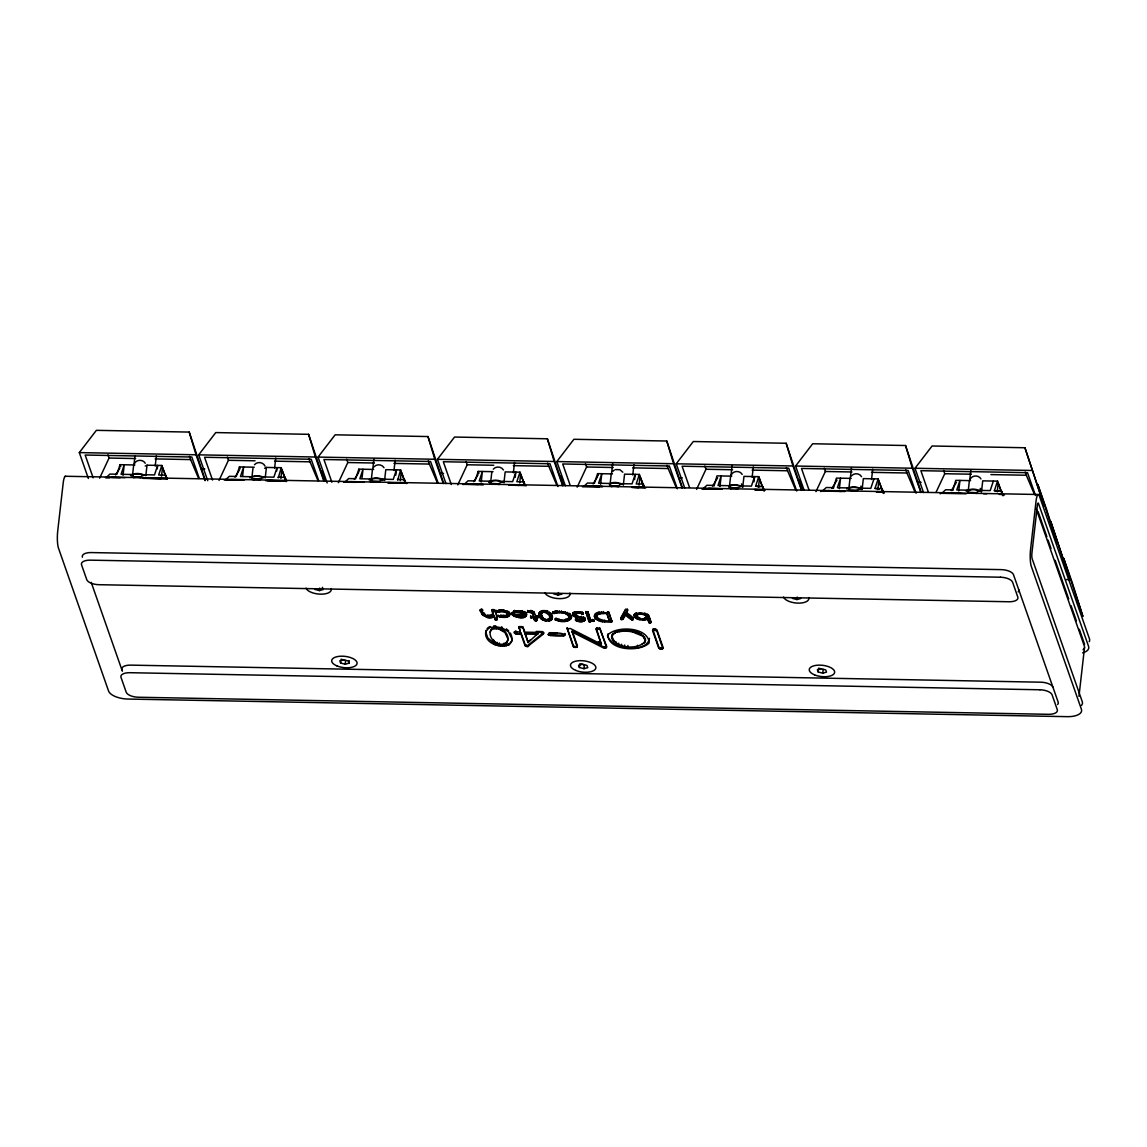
<?xml version="1.0" encoding="UTF-8"?>
<svg xmlns="http://www.w3.org/2000/svg" width="1147" height="1147" viewBox="0 0 1147 1147"><rect width="100%" height="100%" fill="white"/><g stroke="black" fill="none" stroke-linecap="round" stroke-linejoin="round"><path stroke-width="1.5" d="M585.013 620.025L584.583 617.66C586.891 622.692 578.289 622.348 575.679 620.412C575.88 618.233 583.407 623.165 582.576 618.878C579.651 617.1 571.177 618.075 573.041 612.555L572.941 613.502M584.468 618.606C578.948 618.52 569.672 612.426 580.31 613.258C589.2 615.925 576.382 609.286 573.428 613.057M585.128 618.606L584.798 620.455M541.284 615.036C541.011 607.838 552.582 612.742 550.144 618.376C547.406 622.893 539.663 617.889 541.427 613.158M513.254 611.982L516.609 610.935L518.372 610.935L518.258 611.881C513.039 613.215 511.576 610.763 517.44 610.95L517.326 611.896M552.926 611.838L558.188 611.738L558.087 612.684L554.015 613.473L552.811 612.785L559.621 611.709L559.521 612.656L558.087 612.684M486.787 616.814L486.902 615.867L493.984 615.365L493.87 616.312C485.769 624.929 471.947 598.963 485.597 615.437L484.98 614.147L484.866 615.093M489.253 615.179L489.138 616.14C495.504 617.817 490.443 610.648 493.267 610.491C498.787 613.057 497.024 626.362 493.87 616.312M492.163 610.577C491.561 607.709 495.002 615.064 491.719 614.878L491.619 615.824M493.64 610.605C495.963 604.999 499.332 628.914 493.984 615.365M526.516 615.107L525.527 612.183C530.688 627.079 492.135 607.236 524.509 613.932L524.136 615.523L520.982 616.685M511.906 613.028L514.874 615.638L517.885 616.498L517.985 615.552L517.025 615.308L516.924 616.254M514.63 633.302C513.01 629.201 518.071 635.925 521.068 633.058L525.125 644.657L527.563 645.661L543.707 632.527L543.406 634.033L527.448 646.607L525.025 645.603L520.953 634.004C514.343 635.481 511.275 630.563 520.279 632.069L519.061 626.893L520.279 632.069M518.917 628.212C520.853 625.402 525.24 629.187 524.451 632.155L541.169 632.47L543.592 633.474M527.491 611.58L532.036 611.996L533.527 616.971C535.076 611.093 527.376 613.932 527.606 610.448M530.559 617.387C532.982 615.839 530.344 619.667 530.674 616.254M530.66 616.441L533.972 616.986L533.871 617.932C532.939 621.574 539.377 621.832 535.964 617.975L536.065 617.029M535.964 617.975L537.871 617.717L536.767 616.082M548.108 634.52C560.066 629.674 577.228 638.277 550.546 635.524C542.631 631.925 562.317 637.101 564.912 634.248M567.105 627.796L573.916 647.195L576.869 647.252L577.357 645.632L572.238 631.051L603.107 646.722L605.63 647.051L606.605 646.177L599.652 628.097L598.791 628.814L600.397 629.732L606.462 647.496L603.007 647.668L572.138 631.997L572.238 631.051M575.923 619.71C574.704 618.233 582.733 623.065 584.898 619.509M577.228 646.951L572.138 631.997M585.716 612.67L585.83 611.724L589.013 620.599L593.931 620.025L593.802 621.158L588.913 621.545L585.845 611.537M596.239 629.287L596.698 628.04L596.211 629.66L601.329 644.227L570.403 628.527L566.991 628.742M596.354 628.341L601.329 644.227M611.738 621.975L608.67 611.968L611.838 621.029L602.677 620.799L602.562 621.746L611.265 622.233L611.853 620.842M626.133 612.484C638.377 620.04 632.14 621.301 625.445 613.717L625.33 614.663C632.04 622.262 638.277 620.986 626.033 613.43L627.653 609.616M652.643 630.348L653.102 629.101L652.614 630.721L658.722 648.112L661.919 649.059L663.009 647.238L656.901 629.846M652.758 629.402L658.822 647.166L660.428 648.084L662.98 647.611M662.866 648.557L656.801 630.793L653.001 630.047M363.943 482.098L350.495 481.654M483.303 484.722L469.883 483.891M589.271 486.127L602.705 486.572L584.64 486.428A3.398 1.505 6.5 0 0 582.432 486.83M708.66 488.364L722.094 488.808L704.014 488.665A3.398 1.505 6.5 0 0 701.821 489.066M841.454 491.432L828.048 490.615M947.436 492.852L960.871 493.296L942.791 493.138A3.398 1.505 6.5 0 0 940.167 493.855M593.802 621.158L590.619 620.728L587.78 611.566M486.113 630.348C480.736 648.026 520.322 653.274 510.372 633.072M552.223 618.821L550.589 612.914C559.249 624.628 534.316 622.663 539.821 611.795L539.233 613.645M552.41 616.742L551.736 619.738M496.522 611.681L501.655 610.62L501.54 611.566L497.741 612.183L496.522 611.681L496.651 610.548M123.044 475.274L124.234 464.764L121.066 474.299L131.461 474.5L133.453 476.865L141.009 477.08M132.435 476.019L133.597 465.782M133.955 464.893L134.945 456.305M145.827 475.704L147.017 465.195L161.842 465.467L166.716 479.389M155.218 466.055L156.379 455.746M157.268 468.894L157.669 465.395L154.487 474.93L144.106 474.729L140.565 476.994M161.053 478.672L147.59 478.227L165.584 478.571A3.398 1.505 6.5 0 1 167.319 478.801M161.512 476.191L162.516 467.403L166.702 478.414M242.634 475.761L243.623 467.001L240.454 476.535L250.849 476.736L252.842 479.102L260.398 479.317M251.824 478.256L252.985 468.033M265.215 477.941L266.405 467.431L281.23 467.704L286.105 481.625M274.592 468.291L275.767 457.983M276.656 471.13L277.044 467.632L273.875 477.166L263.495 476.966L259.953 479.231M280.442 480.908L266.979 480.464L284.972 480.808A3.398 1.505 6.5 0 1 286.707 481.052M280.9 478.428L281.904 469.639L286.09 480.65M314.808 589.4L319.382 590.59L319.669 588.067M349.262 660.658L348.975 663.181L345.19 664.213L340.616 663.023L340.903 660.5M362.008 477.998L363.011 469.238L359.843 478.772L370.223 478.973L372.23 481.339L379.786 481.568M345.19 664.213L345.62 660.428M371.212 480.493L372.374 470.27M372.732 469.367L373.908 459.058M384.603 480.177L385.793 469.668L400.618 469.94L404.963 482.357M393.98 470.528L395.156 460.219M395.83 475.13L396.432 469.869L393.263 479.403L382.883 479.202L379.342 481.482M399.83 483.145L388.173 482.557M400.289 480.665L401.292 471.876L405.465 482.887M481.195 481.998L482.4 471.474L479.231 481.009L489.611 481.21L491.604 483.575L499.16 483.805M490.601 482.729L491.762 472.507M480.493 610.691C480.478 608.354 482.629 617.373 486.414 615.724M480.679 610.362L480.779 609.415M480.98 610.261L481.08 609.315M481.367 610.233L481.468 609.286M481.769 610.276L481.883 609.329M481.582 613.831L481.697 612.885M482.156 610.39L482.256 609.444M481.926 614.462L482.041 613.516M482.428 610.548L482.543 609.602L482.572 610.734M482.514 615.05L482.615 614.104M483.317 615.595L483.417 614.634M483.676 613.874L483.79 612.928L484.306 614.706M483.919 614.305L484.02 613.358M484.349 616.082L484.464 615.136M485.539 616.513L487.389 614.993M488.106 617.014L488.292 615.122M503.992 482.428L505.182 471.904L520.007 472.177L524.351 484.593M489.482 617.1L489.583 616.154M488.708 628.083L490.213 626.549L486.013 631.309M490.056 616.111L490.17 615.165M490.787 617.072L490.988 615.064M491.977 610.907L492.092 609.774M492.464 610.476L492.565 609.53M491.948 616.928L492.049 615.982M492.235 615.552L492.35 614.606M492.852 610.448L492.952 609.501M490.17 632.198L490.959 629.732C498.357 623.366 511.519 633.345 507.132 642.263C499.748 648.643 486.572 638.65 490.959 629.732M492.723 615.236L492.837 614.29M493.267 610.491L493.368 609.544M493.024 614.878L493.181 613.1M492.981 616.67L493.081 615.724M493.927 610.763L494.027 609.817M490.844 630.678L492.249 628.57M494.07 610.95L494.171 610.003M492.149 629.517L494.07 627.968M495.16 619.796L495.131 618.649M495.447 619.953L495.561 619.007M495.819 620.068L495.934 619.122M496.665 611.867L496.837 610.376M496.952 612.025L496.637 610.734M496.235 620.111L496.35 619.165M490.099 627.495L495.604 626.807L495.719 625.861L493.654 625.918M497.325 612.14L497.067 611.079M513.369 472.765L514.544 462.47M496.622 620.083L496.737 619.136M497.741 612.183L497.841 611.236L499.877 610.734L500.608 611.58M496.923 619.982L497.225 618.692M494.5 644.585L494.601 643.639L487.833 637.99L485.941 632.614M493.956 628.914L496.278 628.742L496.393 627.796M494.83 642.033L493.167 639.524M498.343 612.097L498.458 611.15M498.716 610.763L498.83 609.803L504.207 609.96M509.698 614.118L508.824 611.867L509.813 613.172C510.157 618.692 502.028 617.674 498.529 616.455L498.3 615.337M499.017 611.853L499.117 610.907M499.762 611.681L500.006 609.674M515.218 477.367L515.82 472.105L512.652 481.64L502.271 481.439L498.73 483.719M496.321 645.231L496.422 644.284L494.601 643.639M499.705 616.842L498.63 615.509M496.966 643.266L497.067 642.32M507.892 638.865L504.924 632.484L498.759 629L498.873 628.054M509.913 613.846L506.401 616.226L501.354 616.211L500.565 615.064M501.311 609.659L501.21 610.605L502.687 610.691M500.938 617.115L501.053 616.168L499.82 615.882M501.354 616.211L501.454 615.265M498.242 645.704L498.357 644.757L496.422 644.284M505.01 617.33L505.297 615.308L504.264 616.369C510.042 616.484 506.63 610.907 502.601 611.638L502.802 609.745M499.232 643.94L499.332 642.994M501.024 629.689L501.139 628.742M502.228 617.287L502.386 615.394L504.379 615.423M512.15 639.395L508.508 631.725L501.669 627.71L501.769 626.764M503.246 616.398L503.347 615.452M503.619 611.781L503.719 610.835L507.017 612.197L507.562 615.007M500.264 646.005L500.364 645.058L509.383 643.911L512.092 640.7M503.576 617.358L503.691 616.412L501.053 616.168M504.58 612.025L504.68 611.064M519.218 485.396L509.225 484.823M519.677 482.901L520.681 474.112L524.853 485.124L523.806 481.855L516.824 481.726L520.007 472.177M503.16 630.907L503.261 629.961M505.483 612.34L505.598 611.394M502.386 646.134L502.486 645.188M506.286 612.727L506.401 611.781M505.985 616.054L507.791 613.616M506.3 617.172L506.401 616.226M508.709 612.813L506.73 611.695L506.831 610.734L507.949 611.279M506.687 615.767L506.788 614.806M506.902 613.143L507.017 612.197M507.218 615.409L507.332 614.448M507.347 613.602L507.461 612.641M504.035 644.041L504.135 643.08M507.619 614.075L507.72 613.129M507.433 616.885L507.533 615.939M504.436 646.091L504.551 645.144M508.408 616.469L508.508 615.523M505.841 643.424L507.92 639.797M509.34 613.444L509.44 612.498M509.153 615.968L509.268 615.021M509.626 615.409L509.727 614.462M506.271 645.861L506.386 644.915M507.132 642.263L507.246 641.316M507.892 645.446L507.992 644.499M511.791 614.161L512.092 612.871M512.164 614.835L512.394 612.77M512.666 613.702L512.781 612.742M509.282 644.858L509.383 643.911M512.781 615.466L512.895 614.52M513.397 612.168L513.512 611.222M513.684 612.326L513.799 611.38M513.655 616.054L513.756 615.107M514.057 612.441L514.171 611.494M514.372 611.308L514.473 610.362M514.874 615.351L514.989 614.405L516.121 614.993L516.007 615.939L514.874 615.351L514.257 613.731M514.473 612.484L514.587 611.537M514.774 616.584L514.874 615.638M515.089 612.398L515.204 611.437M515.749 612.154L515.849 611.208M516.48 611.996L516.594 611.036M514.358 632.929L514.487 631.61M516.05 617.043L516.164 616.097L520.394 616.728L520.294 617.674M515.204 633.617L515.318 632.671M515.333 632.054L515.433 631.108M517.397 617.373L517.498 616.426M515.949 633.847L516.064 632.9M516.107 631.997L516.207 631.051M516.781 633.933L516.881 632.986M518.258 611.881L520.81 611.208L525.426 613.129M518.802 617.588L519.003 615.695L517.985 615.552M520.322 612.097L520.437 611.15L522.315 611.709L524.064 613.903L519.319 611.939M519.304 627.538L519.405 626.592M521.283 612.326L521.398 611.38M519.906 627.337L520.007 626.391M522.2 612.656L522.272 610.605L523.433 611.996M521.727 617.645L522 615.624L522.817 615.423L522.702 616.369M521.498 627.366L521.613 626.42M520.953 634.004L521.068 633.058M523.333 613.244L523.448 612.297M523.003 617.487L526.631 614.161M523.405 616.068L524.509 613.932M522.243 627.595L522.358 626.649M522.817 627.911L522.932 626.965L524.451 632.155M524.136 615.523L524.236 614.577M524.552 612.541L524.666 611.595M524.136 617.201L524.251 616.254M523.104 628.284L523.204 627.337M525.111 616.785L525.226 615.839M525.871 616.283L525.971 615.337M526.043 613.76L526.158 612.813M526.33 615.724L526.444 614.778M526.416 614.434L526.53 613.487M525.14 634.09L525.24 633.144L537.957 633.373L528.122 642.592L525.14 634.09L537.857 634.32M527.634 611.767C529.283 609.401 536.524 612.785 535.62 617L537.986 616.584L537.871 617.717M527.921 611.925L528.021 610.978M528.294 612.039L528.394 611.093M528.71 612.082L528.81 611.136M525.297 645.976L525.412 645.03M525.871 646.291L525.986 645.345M530.1 612.197L530.215 611.251M526.631 646.521L526.731 645.575M530.703 611.308L530.803 610.362M527.448 646.607L527.563 645.661M530.688 617.573L530.846 616.111M531.176 612.484L531.29 611.537M528.122 642.592L525.24 633.144M530.975 617.731L531.09 616.785M531.663 611.509L531.778 610.562M531.348 617.846L531.462 616.9M531.921 612.942L532.036 611.996M528.394 646.521L528.509 645.575M532.351 613.588L532.452 612.641M532.495 611.781L532.595 610.835M533.742 612.555L533.842 611.609M534.158 613.057L534.258 612.111L534.43 613.616M534.717 620.341L533.972 616.986M534.86 620.527L534.817 619.394M535.147 620.699L534.961 619.581M535.62 617L535.721 616.054M535.52 620.814L535.248 619.753M535.936 620.857L536.911 619.437L536.796 620.57M536.323 620.828L536.423 619.867M536.624 620.728L536.724 619.781M536.997 617.989L537.183 616.125M537.384 617.961L537.556 616.226M537.685 617.86L537.843 616.398M539.147 614.778L539.334 612.699M539.463 616.111L539.262 613.831M540.094 617.459L539.563 615.165M539.707 612.742L541.284 611.752L540.696 611.093M540.968 618.606L540.194 616.513M541.542 616.154L541.384 614.089M541.312 614.104L541.757 612.398M541.284 611.752L542.201 610.591M541.656 613.344L542.402 611.81M542.058 617.272L541.656 615.208M542.101 619.552L541.083 617.66M542.087 611.537L543.105 610.476M542.302 612.756L543.32 611.509M542.76 618.233L542.173 616.326M543.004 611.423L544.137 610.462M542.001 632.556L542.101 631.61L536.266 631.423M543.477 620.283L542.201 618.606M543.205 612.455L544.481 611.423M543.649 619.022L542.875 617.287M542.746 632.771L542.101 631.61M544.036 611.408L545.198 610.519M544.395 620.613L543.578 619.337M544.71 619.624L544.825 618.677L545.843 619.968M543.32 633.101L543.42 632.155M549.8 619.136L549.384 615.193L545.614 612.498L545.714 611.552M550.474 613.86L546.101 611.623L546.216 610.677L548.08 611.236M545.355 620.857L544.495 619.667M546.746 612.842L547.176 610.907M546.359 621L545.456 619.91M547.807 613.459L547.908 612.512M548.696 614.233L548.796 613.287M548.237 620.011L549.9 618.19M548.452 621.043L548.553 620.097L551.85 618.778M549.356 612.914L549.456 611.968M549.384 615.193L549.499 614.247M549.155 619.71L549.255 618.763M549.37 620.928L549.47 619.982M549.9 616.312L550.015 615.365M550.144 618.376L550.288 616.484M548.395 634.893L548.51 633.947M550.173 620.728L550.273 619.781M548.969 635.209L549.069 634.262M549.083 633.646L549.198 632.7L557.141 632.771M550.861 620.427L550.976 619.48M551.363 615.007L551.463 614.061M549.857 633.588L549.972 632.642M549.714 635.438L549.829 634.492M551.994 616.355L552.094 615.409M552.94 613.158L553.098 611.695M550.546 635.524L550.646 634.578M553.227 613.315L553.341 612.369M553.6 613.43L553.714 612.484M554.015 613.473L554.13 612.527M554.589 613.401L554.704 612.455M555.621 613.057L555.736 612.111M555.808 611.896L555.908 610.95L557.528 610.778L557.413 611.724M571.464 617.674L571.421 615.767C572.253 623.136 556.797 623.036 555.406 618.491M555.248 619.953L555.707 618.391M553.585 593.874L558.145 595.078L558.446 592.54M555.535 620.126L555.22 618.821M555.592 619.337L556.094 618.362M556.782 612.813L556.897 611.867M564.611 621.301L564.725 620.355C562.489 619.997 556.869 621.158 556.51 618.405M556.782 619.466L556.883 618.52M557.213 620.627L557.313 619.681L555.635 619.179M558.059 619.839L558.159 618.893L559.492 619.179M559.292 610.734L559.177 611.681L563.306 612.111M558.933 621L559.048 620.054L557.313 619.681M565.328 620.154C573.529 618.964 566.131 611.767 561.213 612.756L561.399 610.864M560.725 621.244L560.826 620.298L562.675 620.398L562.56 621.344M562.819 613L562.933 612.054L565.227 612.598L565.342 611.652M564.353 613.373L564.467 612.426L567.062 613.244L571.321 616.713M563.077 635.753L563.177 634.807M565.815 613.903L565.93 612.942L568.209 614.233L569.342 617.444M563.851 635.696L563.951 634.75M564.453 635.495L564.654 633.502M567.062 613.244L567.163 612.297M564.797 635.194L564.941 633.875M566.446 621.072L571.564 616.728M566.618 619.839L566.733 618.893L565.442 619.208M567.105 614.505L567.206 613.559M568.095 615.179L568.209 614.233M567.736 619.366L567.851 618.419M568.654 614.018L568.769 613.057L570.891 614.806M568.052 620.656L568.166 619.71M568.597 618.792L569.457 616.498M568.797 615.896L568.912 614.95M569.141 618.147L569.242 617.201M569.227 616.67L569.328 615.724M569.457 620.068L569.557 619.122M569.901 614.849L570.002 613.903M570.532 619.351L570.633 618.405M571.206 618.548L571.306 617.602M572.668 614.591L572.797 613.072L574.962 615.781L581.902 617.416L582.776 619.968M572.74 614.864L572.855 613.917M573.013 615.365L573.113 614.419M573.457 615.839L573.557 614.892M574.16 612.656L574.274 611.709M574.073 616.297L574.174 615.351M574.776 614.706L575.393 612.742L577.17 612.125L577.07 613.072M574.862 616.728L574.962 615.781M574.919 615.093L575.063 613.043M575.292 613.688L575.393 612.742M575.78 613.416L575.88 612.469M575.436 620.154L575.565 619.022M575.78 617.086L575.88 616.14M575.679 620.412L575.737 618.864M576.382 613.215L576.497 612.254M576.238 616.14L576.339 615.193L577.73 615.652M573.357 646.879L567.077 628.169M576.31 620.742L576.425 618.735M576.826 617.387L576.941 616.441M576.755 619.738L576.869 618.778L577.787 619.208M573.916 647.195L573.457 645.933M577.099 619.839L577.199 618.893M577.328 621.144L577.428 620.197M574.676 647.424L574.03 646.248M578.031 617.645L578.145 616.685M578.662 613.014L578.762 612.068L580.411 612.312L583.264 613.272L583.149 614.218M575.493 647.51L577.328 646.005M578.375 621.43L578.489 620.484M578.762 620.527L578.877 619.581M579.507 613.1L579.622 612.154M579.378 617.832L579.479 616.885M576.267 647.453L576.382 646.507M580.31 613.258L580.411 612.312M579.464 621.617L579.565 620.67M576.869 647.252L576.984 646.306M579.995 620.699L580.095 619.753M581.056 613.473L581.156 612.527M580.583 621.688L580.683 620.742M580.783 618.075L580.898 617.129M581.744 613.76L582.002 611.738L583.12 613.158M581.185 620.656L581.3 619.71M581.457 617.244L581.558 616.297M582.189 613.975L582.289 613.028M581.5 621.674L581.615 620.713M581.787 618.362L581.902 617.416M582.633 614.147L582.733 613.201M582.16 620.398L583.02 618.491M582.576 618.878L582.69 617.932M582.332 621.574L582.447 620.627M583.178 617.774L583.293 616.828M583.092 621.402L583.206 620.455M583.766 621.158L583.88 620.212M583.923 618.176L584.024 617.229M584.382 620.828L584.483 619.882M579.393 667.497L578.604 665.274L582.404 664.228L586.963 665.432L587.751 667.654L583.966 668.687L579.393 667.497L579.679 664.973M584.841 619.065L584.941 618.118M600.584 484.235L601.788 473.711L598.619 483.245L609 483.446L610.993 485.812L618.548 486.041M588.769 621.359L588.87 620.412M588.913 621.545L589.013 620.599M589.2 621.703L589.3 620.756M583.966 668.687L584.397 664.902L579.823 663.712M589.572 621.817L589.673 620.871M589.988 621.86L590.088 620.914M590.347 621.846L590.461 620.9M590.619 620.728L587.924 611.752M592.21 620.498L592.325 619.552M592.612 620.47L592.712 619.523M593.013 620.513L593.128 619.566M593.314 621.416L593.501 619.681M593.63 621.316L593.788 619.839M594.404 616.197L596.526 612.842L596.426 613.788C590.949 617.143 598.978 621.717 602.562 621.746M594.562 617.143L594.519 615.236M594.676 615.308L594.777 614.362M595.336 614.505L595.451 613.559M609.989 484.966L611.15 474.743M595.078 618.118L594.662 616.197M611.509 473.84L612.684 463.546M595.967 619.022L595.193 617.172M596.526 616.426L597.386 614.132L600.641 612.756L600.541 613.702C594.533 613.874 596.698 620.384 601.515 620.484L601.616 619.538M596.641 617.186L596.641 615.48M596.741 615.724L596.841 614.763M597.272 615.079L597.386 614.132M597.214 619.853L596.082 618.075M597.773 618.677L597.888 617.731M598.132 614.505L598.247 613.559M596.598 628.986L597.3 627.839M599.25 614.032L599.351 613.086M598.777 619.351L598.877 618.405M596.426 613.788L599.422 612.799L599.537 611.853L597.917 612.254M597.186 628.785L598.074 627.782M598.82 620.627L597.329 618.907M600.053 619.968L600.153 619.022M601.358 611.623L601.257 612.57L603.752 612.527L603.652 613.487L600.541 613.702M599.537 629.043L599.652 628.097M600.641 621.273L600.756 620.326L598.92 619.681M600.11 629.359L600.225 628.413M602.003 613.516L602.118 612.57L599.422 612.799M603.408 611.566L603.308 612.512L608.699 613.1M604.584 622.047L604.77 620.154L600.756 620.326M606.777 613.545L606.892 612.598L609.487 621.273L606.777 613.545L603.652 613.487M607.48 612.598L607.595 611.652M603.838 647.955L603.939 647.008M607.896 612.641L608.01 611.695M608.268 612.756L608.383 611.795M604.741 648.055L604.856 647.109M623.366 484.665L624.57 474.141L639.381 474.428L643.739 486.83M605.516 647.998L605.63 647.051M606.118 647.797L606.233 646.851M606.462 647.496L606.577 646.55M610.878 622.262L610.978 621.301M611.265 622.233L611.365 621.273M611.566 622.133L611.666 621.172M611.566 637.058C616.67 625.445 642.793 628.441 645.46 640.757C639.123 651.066 611.666 648.413 612.097 634.692M611.795 638.592L611.666 636.112M611.982 635.639L613.158 633.416M612.641 640.141L611.91 637.646M613.057 634.363L614.892 632.269M632.757 475.001L633.933 464.707M614.061 641.574L612.756 639.194M614.778 633.216L617.115 631.323M616.054 642.908L616.154 641.962M634.606 479.604L635.209 474.342L632.04 483.876L621.645 483.69L618.118 485.955M625.33 614.663C625.631 616.556 620.957 622.391 620.799 617.903L625.559 609.415M617.014 632.269L619.581 631.624L619.695 630.678M621.086 619.423L620.799 617.903M618.606 644.141L618.72 643.195M621.459 619.538L621.187 618.477M621.875 619.581L625.445 613.717M622.248 619.552L622.362 618.606M622.549 619.452L622.663 618.505M622.749 619.28L622.85 618.333M638.592 487.633L631.954 487.131M619.581 631.624L622.52 631.251L622.62 630.305M639.065 485.138L640.069 476.349L644.241 487.36L643.195 484.091L636.212 483.962L639.381 474.428M621.531 645.188L621.645 644.241M620.799 619.265L625.746 609.258M626.033 613.43L627.509 610.792L626.85 609.157M627.108 610.218L627.223 609.272M627.509 610.792L627.509 609.43M622.52 631.251L625.803 631.18L625.904 630.219M624.613 645.947L624.714 645.001M625.803 631.18L629.187 631.38L629.287 630.434M627.839 646.421L627.939 645.474M631.208 619.437L631.323 618.491M631.524 619.624L631.624 618.677M631.897 619.738L632.011 618.792M632.312 619.781L632.427 618.835M632.7 619.753L632.814 618.807M633.001 619.652L633.101 618.147M633.173 619.495L633.302 618.362M634.162 615.781L634.449 614.218C633.431 620.412 643.553 620.871 647.625 619.05L647.74 618.104C643.524 619.738 636.241 619.495 634.262 614.835M645.46 640.757L642.965 636.227L632.413 631.854L632.527 630.907M634.262 616.455L634.363 615.509M634.635 617.129L634.735 616.183M634.334 615.165L635.667 613.158L634.922 613.659M635.252 617.76L635.366 616.814M636.27 616.011L636.843 614.218L639.811 613.258L636.27 616.011L639.969 618.72L639.868 619.667M635.567 614.104L636.642 612.742M636.126 618.348L636.227 617.401M636.356 616.498L636.513 614.62M636.614 616.971L636.384 615.064M636.743 615.179L636.843 614.218M637.058 617.43L636.728 616.025M637.273 614.806L637.388 613.86M635.495 632.614L635.596 631.667M637.245 618.893L637.345 617.932M637.675 617.846L637.159 616.484M637.976 614.52L638.076 613.573M638.779 614.319L638.893 613.373L640.829 613.229L639.696 614.204M638.521 619.337L637.789 616.9M639.395 618.548L639.496 617.602L640.356 618.792M638.406 633.66L638.521 632.714M637.431 646.191L637.546 645.245M640.729 614.175L641.89 613.287L644.628 613.846L644.729 612.899L645.904 614.29C651.84 615.38 651.209 629.574 647.625 619.05M642.42 619.007C647.525 620.126 647.912 614.333 642.793 614.391L642.908 613.444L645.904 614.29M640.972 634.893L641.073 633.947M642.764 619.968L642.865 619.022M643.754 614.634L643.868 613.674M644.198 619.939L644.471 617.918L645.274 617.717L645.173 618.663M644.671 614.95L644.772 614.003L646.636 615.251L646.736 617.616M642.965 636.227L643.066 635.28M645.46 615.337L645.575 614.391M642.248 644.585L642.349 643.639M645.474 619.781L645.589 618.835M645.861 618.376L645.976 617.416M646.091 615.753L646.191 614.806M646.406 618.004L646.98 616.226M646.535 616.211L646.636 615.251M644.37 637.675L644.485 636.714M646.793 616.685L646.908 615.738M647.023 614.835L647.137 613.889M643.969 643.438L645.56 639.811M646.607 619.495L646.722 618.548M645.231 639.209L645.331 638.262M647.897 615.423L647.998 614.477L651.023 621.588M645.044 642.162L645.144 641.216M648.514 616.054L648.629 615.107M648.973 622.692L647.74 618.104M649.259 622.85L648.944 621.545M649.632 622.964L649.36 621.903M650.048 623.007L650.836 621.932L650.736 622.878M650.435 622.979L650.535 622.032M653.589 629.846L653.704 628.9M654.364 629.789L654.478 628.843M655.195 629.875L655.31 628.929M655.941 630.104L656.055 629.158L656.514 630.42M658.995 648.485L659.109 647.539M659.568 648.801L659.683 647.854M660.314 649.03L660.428 648.084M661.145 649.116L661.26 648.17M661.919 649.059L662.034 648.112M662.522 648.858L662.622 647.912M719.972 486.471L721.176 475.948L718.008 485.496L728.388 485.683L730.381 488.063L737.937 488.278M730.539 476.98L729.363 487.217A6.38 2.824 6.5 0 1 729.75 486.529M730.897 476.077L732.073 465.782M742.754 486.902L743.959 476.378L758.769 476.665L763.644 490.572M752.145 477.238L753.321 466.944M753.995 481.84L754.597 476.579L751.428 486.113L741.034 485.927L737.492 488.192M757.981 489.869L754.683 489.425M758.454 487.375L759.457 478.586L763.63 489.597M792.362 598.361L796.921 599.551L797.208 597.028M818.169 671.97L818.6 668.185L825.74 669.905L826.528 672.128L822.729 673.174L818.169 671.97L817.381 669.748L821.166 668.701M839.36 488.708L840.565 478.199L837.382 487.733L847.776 487.919L849.769 490.299L857.325 490.515M822.729 673.174L823.173 669.375M849.927 479.217L848.751 489.454A6.38 2.824 6.5 0 1 849.138 488.765M850.285 478.328L851.447 468.019M862.143 489.138L863.347 478.614L878.158 478.901L883.032 492.809M871.534 479.489L872.709 469.18M877.842 489.611L878.831 480.837L883.62 493.411M958.749 490.945L959.939 480.435L956.77 489.97L967.165 490.156L969.158 492.536L976.714 492.751M969.301 481.453L968.14 491.69A6.38 2.824 6.5 0 1 968.527 491.002M969.659 480.564L970.835 470.256M981.531 491.375L982.735 480.851L997.546 481.138L1002.421 495.045M997.216 491.848L998.22 483.073L1002.994 495.647M1078.969 696.286L1084.517 647.596M607.967 633.89C606.964 650.707 639.868 652.543 649.173 642.965C648.442 627.122 617.272 625.344 607.853 634.836M134.873 464.965L120.062 464.693L116.894 474.227L109.926 474.084L106.083 477.654L109.567 477.711M161.842 465.467L158.673 475.001L165.641 475.13L167.075 478.786L142.687 478.342M254.261 467.202L239.451 466.929L236.282 476.464L229.3 476.335L225.472 479.89L232.44 480.02M278.277 477.869L281.23 467.704M373.65 469.438L358.839 469.166L355.67 478.7L348.688 478.571L344.86 482.127L355.541 482.328M397.665 480.106L400.618 469.94M493.038 471.675L478.213 471.403L475.044 480.937L468.076 480.808L464.234 484.364L478.285 484.622M612.426 473.912L597.601 473.639L594.433 483.174L587.465 483.045L583.622 486.6L599.336 486.887M714.036 486.027L716.99 475.876L731.815 476.148M760.002 486.902L755.601 486.199L758.769 476.665M833.425 488.278L836.378 478.113L851.203 478.385M873.985 478.815L870.817 488.35L860.422 488.163L856.881 490.429M879.391 489.138L874.989 488.436L878.158 478.901M952.813 490.515L955.766 480.349L970.577 480.636M993.374 481.052L990.205 490.586L979.81 490.4L976.269 492.665M998.779 491.375L994.377 490.672L997.546 481.138M99.617 478.199L109.037 458.054L107.918 454.829M219.005 480.435L228.425 460.291L227.307 457.065M338.394 482.672L347.813 462.528L346.681 459.316M457.782 484.909L467.202 464.764L466.069 461.553M577.17 487.145L586.59 467.001L585.457 463.789M696.559 489.382L705.979 469.252L704.846 466.026M815.947 491.619L825.367 471.489L824.234 468.263M936.052 492.307L944.755 473.725L943.623 470.499M115.603 474.958L119.876 468.005M134.357 463.689C136.292 459.417 142.988 459.158 145.253 463.259M234.977 477.195L239.264 470.241M354.366 479.432L358.653 472.478M473.754 481.668L478.041 474.715M593.142 483.905L597.429 476.966M712.531 486.142L717.664 477.812M731.284 474.872C733.22 470.6 739.93 470.342 742.195 474.442M831.919 488.378L837.052 480.048M951.307 490.615L956.44 482.285M970.061 479.346C971.996 475.073 978.692 474.829 980.957 478.93M88.376 478.471L79.301 452.592L96.362 430.34L189.212 432.075L205.299 480.249M207.75 480.722L198.689 454.843L215.751 432.577L308.6 434.312L324.157 480.794M327.139 482.959L318.063 457.08L335.139 434.813L427.989 436.548L443.545 483.03M445.968 483.575L437.451 459.316L454.527 437.05L547.377 438.785L562.919 485.267M565.342 485.812L556.84 461.553L573.901 439.287L666.765 441.022L682.307 487.504M684.73 488.048L676.228 463.789L693.29 441.523L786.154 443.258L801.696 489.74M804.119 490.285L795.617 466.026L812.678 443.76L905.542 445.509L921.084 491.977M923.507 492.522L915.005 468.263L932.067 445.997L1024.931 447.746L1044.214 506.042L1024.931 447.746M625.445 610.362L626.735 610.104M585.73 612.484L587.809 612.699M254.491 464.707C257.315 461.295 263.265 462.083 265.057 466.155M373.879 466.944C376.503 463.804 381.994 464.134 384.03 467.732M493.267 469.18C495.877 466.04 501.368 466.37 503.418 469.969M612.641 471.417L614.276 470.084M851.418 475.89C854.042 472.765 859.533 473.08 861.569 476.693M528.222 641.646L530.66 639.567M535.52 635.438L537.957 633.373M487.074 628.527L488.823 627.137M131.461 474.5L131.016 474.815A8.086 3.584 6.5 0 0 130.543 475.69M147.017 465.195L146.658 465.467A8.086 3.584 6.5 0 1 145.225 466.012M250.849 476.736L250.404 477.052A8.086 3.584 6.5 0 0 249.931 477.926M266.405 467.431L266.047 467.704A8.086 3.584 6.5 0 1 264.613 468.248M370.223 478.973L369.793 479.288A8.086 3.584 6.5 0 0 369.305 480.163M489.611 481.21L489.181 481.525A8.086 3.584 6.5 0 0 488.694 482.4M847.776 487.919L847.346 488.249A8.086 3.584 6.5 0 0 846.859 489.109M967.165 490.156L966.735 490.486A8.086 3.584 6.5 0 0 966.247 491.346M615.452 469.61L619.882 469.697L622.807 472.206M319.382 590.59L323.167 589.558L322.379 587.321M558.145 595.078L561.944 594.031M343.627 659.754L339.842 660.787L340.616 663.023M796.921 599.551L800.706 598.519M636.542 613.688L638.951 613.244M554.431 611.251L555.908 610.95M372.23 481.339L371.843 481.41A8.086 3.584 6.5 0 0 370.395 481.969M491.604 483.575L491.231 483.647A8.086 3.584 6.5 0 0 489.783 484.206M563.865 620.341L566.561 620.126M521.082 615.738L522 615.624M523.118 616.541L519.949 616.713M547.191 619.151L548.352 619.065M547.52 620.111L548.553 620.097M79.301 452.592L196.037 454.786L205.098 480.665M198.689 454.843L315.411 457.022L323.927 481.281M318.063 457.08L434.799 459.259L443.315 483.518M437.451 459.316L554.187 461.495L562.69 485.769M556.84 461.553L673.576 463.732L682.078 488.005M676.228 463.789L792.964 465.983L801.466 490.242M795.617 466.026L912.352 468.22L920.855 492.479M915.005 468.263L1031.741 470.456M109.037 458.054L135.647 458.556M155.146 458.915L190.617 459.589L198.632 478.485M228.425 460.291L255.035 460.793M274.534 461.151L310.005 461.825L318.02 480.722M347.813 462.528L374.424 463.03M393.923 463.402L429.394 464.062L437.408 482.959M467.202 464.764L493.798 465.266M513.311 465.639L548.782 466.299L556.797 485.21M586.59 467.001L613.186 467.503M632.7 467.876L668.171 468.535L676.185 487.446M705.979 469.252L732.575 469.74M752.088 470.112L787.559 470.772L795.574 489.683M825.367 471.489L851.963 471.976M871.476 472.349L906.933 473.008L914.948 491.92M944.755 473.725L971.351 474.213M990.865 474.586L1026.321 475.245L1034.336 494.156M201.241 468.865L204.783 468.937M440.018 473.338L443.545 473.41M678.78 477.826L682.322 477.883M917.557 482.299L921.098 482.357M278.061 477.238L285.03 477.367L286.463 481.037L265.559 480.636M397.45 479.475L404.418 479.618L405.852 483.274L388.116 482.93M713.821 485.41L706.853 485.281L703.011 488.837L722.094 488.808M755.601 486.199L762.569 486.328L764.017 489.984L754.64 489.798M833.209 487.647L826.241 487.518L822.399 491.074L845.052 491.504M874.989 488.436L881.957 488.565L883.405 492.221L876.423 492.092M952.598 489.884L945.63 489.755L941.787 493.31L966.19 493.769M994.377 490.672L1001.345 490.801L1002.779 494.457L999.295 494.4M131.962 476.894L140.307 477.052M251.351 479.131L259.695 479.288M370.725 481.367L379.084 481.525M490.113 483.604L498.472 483.762M609.501 485.841L617.86 485.998M728.89 488.077L737.249 488.235M848.278 490.314L856.637 490.472M967.667 492.55L976.025 492.708M65.307 476.263L1038.15 494.5M111.789 477.367L125.166 477.625M231.178 479.604L244.555 479.862M983.438 493.712L986.778 493.769M120.163 477.711L107.087 477.467A3.398 1.505 6.5 0 0 105.495 477.654M242.82 480.02L226.475 479.704A3.398 1.505 6.5 0 0 224.267 480.12M363.843 482.285L345.864 481.955A3.398 1.505 6.5 0 0 343.656 482.357M388.001 482.744L404.346 483.045A3.398 1.505 6.5 0 1 406.87 483.547M483.231 484.521L465.252 484.192A3.398 1.505 6.5 0 0 463.044 484.593M509.024 485.009L523.735 485.281A3.398 1.505 6.5 0 1 526.258 485.783M633.316 487.332L643.123 487.518A3.398 1.505 6.5 0 1 645.646 488.02M755.973 489.64L762.511 489.755A3.398 1.505 6.5 0 1 765.035 490.256M841.396 491.231L823.403 490.902A3.398 1.505 6.5 0 0 820.779 491.619M876.996 491.905L881.9 491.991A3.398 1.505 6.5 0 1 884.423 492.493M509.168 485.195L525.24 485.511L523.806 481.855M631.911 487.504L644.628 487.747L643.195 484.091M1066.438 579.593L1070.022 579.651L1050.738 521.355L1070.022 579.651M514.143 614.677L524.408 614.878M531.764 617.889L533.871 617.932M640.384 613.215L641.861 613.301M559.521 612.656L561.213 612.756M517.914 610.921L519.405 611.007M501.54 611.566L502.601 611.638M495.604 626.807L501.669 627.71M597.974 628.728L598.791 628.814M574.776 646.478L575.608 646.564M544.366 612.369L545.614 612.498M496.278 628.742L498.759 629M559.048 620.054L560.826 620.298M641.79 614.233L642.793 614.391M545.097 611.466L546.101 611.623M502.716 610.677L506.73 611.695M629.187 631.38L632.413 631.854M498.357 644.757L500.364 645.058M341.046 659.238L348.186 660.944L348.975 663.181M500.465 616.011L498.515 615.638L498.529 616.455M598.333 641.703L601.429 643.281M979.81 490.4L980.47 490.744A8.086 3.584 6.5 0 1 981.574 491.647M860.422 488.163L861.096 488.507A8.086 3.584 6.5 0 1 862.2 489.396M741.034 485.927L741.708 486.271A8.086 3.584 6.5 0 1 742.812 487.16M621.645 483.69L622.319 484.02A8.086 3.584 6.5 0 1 623.423 484.923M502.271 481.439L502.931 481.783A8.086 3.584 6.5 0 1 504.035 482.686M382.883 479.202L383.542 479.546A8.086 3.584 6.5 0 1 384.646 480.45M506.357 628.9L508.608 630.778M596.755 616.24L597.171 617.014M1035.497 495.475L1027.511 472.693L920.869 470.686L928.281 491.848M1025.203 472.034L1026.321 475.245M1038.064 511.562L1046.896 536.782M1048.086 540.137L1051.025 548.553M1055.154 560.31L1068.703 598.978M1071.069 605.702L1076.373 620.828M1079.313 629.244L1084.618 644.37M1036.071 508.422L1084.402 646.263A12.76 5.649 6.5 0 1 1083.055 649.747M1001.345 490.801L1003.037 495.619M980.241 488.378L980.57 489.353M916.109 493.239L908.123 470.456L801.481 468.449L808.893 489.611M905.815 469.797L906.933 473.008M881.957 488.565L883.649 493.382M860.852 486.142L861.182 487.117M802.499 489.884L799.058 480.077L801.982 489.812M796.721 491.002L788.735 468.22L682.092 466.212L689.505 487.375M786.426 467.56L787.559 470.772M762.569 486.328L764.26 491.145M741.464 483.905L741.808 484.866M677.332 488.765L669.346 465.983L562.704 463.976L570.116 485.138M667.038 465.309L668.171 468.535M597.601 473.639L598.29 475.575M563.722 485.41L560.281 475.604L563.206 485.339M557.944 486.514L549.958 463.746L443.315 461.739L451.301 484.521M547.649 463.073L548.782 466.299M478.213 471.403L478.901 473.338M437.996 482.658L430.569 461.495L323.927 459.503L331.913 482.285M428.261 460.836L429.394 464.062M404.418 479.618L405.536 482.815M358.839 469.166L359.513 471.087M324.945 480.937L321.504 471.116L324.429 480.851M318.608 480.421L311.195 459.259L204.539 457.266L212.539 480.048M308.873 458.599L310.005 461.825M285.03 477.367L286.148 480.579M239.451 466.929L240.124 468.851M199.22 478.184L191.807 457.022L85.165 455.029L93.151 477.812M189.484 456.363L190.617 459.589M165.641 475.13L166.774 478.342M120.062 464.693L120.736 466.614M91.215 582.361L122.371 671.224M905.542 445.509L912.352 468.22M786.154 443.258L792.964 465.983M666.765 441.022L673.576 463.732M547.377 438.785L554.187 461.495M427.989 436.548L434.799 459.259M308.6 434.312L315.411 457.022M189.212 432.075L196.037 454.786M649.503 638.349C646.636 653.991 611.537 649.188 607.437 635.639M808.678 597.558A12.76 5.649 6.5 0 1 798.169 603.121A12.76 5.649 6.5 0 1 783.602 597.085M569.901 593.071A12.76 5.649 6.5 0 1 559.406 598.634A12.76 5.649 6.5 0 1 544.839 592.612M331.125 588.597A12.76 5.649 6.5 0 1 320.63 594.16A12.76 5.649 6.5 0 1 306.063 588.124M82.398 557.213A10.638 4.717 6.5 0 1 91.158 552.567L1001.331 569.629A10.638 4.717 6.5 0 1 1013.475 574.661L1058.151 702.093A10.638 4.717 6.5 0 1 1057.591 704.487M1052.932 687.211A10.638 4.717 6.5 0 0 1040.788 682.193L130.615 665.131A10.638 4.717 6.5 0 0 121.869 669.762M1018.679 589.544A10.638 4.717 6.5 0 1 1018.135 591.924M730.567 488.866A7.441 3.298 6.5 0 1 737.879 489.009M728.761 486.271A7.441 3.298 6.5 0 1 741.421 486.5M730.539 485.941A6.38 2.824 6.5 0 1 737.937 485.625M739.399 486.113A6.38 2.824 6.5 0 1 740.604 486.729M372.417 482.156A7.441 3.298 6.5 0 1 379.729 482.285M370.596 479.546A7.441 3.298 6.5 0 1 383.27 479.79M371.585 479.804A6.38 2.824 6.5 0 1 372.374 479.231M373.506 478.786A6.38 2.824 6.5 0 1 382.438 480.02M967.538 490.744A7.441 3.298 6.5 0 1 974.233 489.21A7.441 3.298 6.5 0 1 981.215 491.805M974.778 493.11A7.441 3.298 6.5 0 1 976.656 493.482M969.315 490.414A6.38 2.824 6.5 0 1 979.38 491.203M1001.288 494.242A3.398 1.505 6.5 0 1 1004.457 495.06M848.149 488.507A7.441 3.298 6.5 0 1 854.845 486.973A7.441 3.298 6.5 0 1 861.827 489.568M851.604 490.801A7.441 3.298 6.5 0 1 857.268 491.246M849.927 488.178A6.38 2.824 6.5 0 1 857.325 487.862M858.788 488.35A6.38 2.824 6.5 0 1 859.992 488.966M491.805 484.392A7.441 3.298 6.5 0 1 499.103 484.521M489.984 481.783A7.441 3.298 6.5 0 1 502.658 482.027M490.973 482.041A6.38 2.824 6.5 0 1 491.762 481.468M492.895 481.023A6.38 2.824 6.5 0 1 499.16 481.152M500.622 481.625A6.38 2.824 6.5 0 1 501.827 482.256M611.179 486.629A7.441 3.298 6.5 0 1 618.491 486.772M609.372 484.034A7.441 3.298 6.5 0 1 622.032 484.263M610.362 484.292A6.38 2.824 6.5 0 1 611.15 483.704M612.283 483.274A6.38 2.824 6.5 0 1 618.548 483.389M620.011 483.876A6.38 2.824 6.5 0 1 621.215 484.493M253.028 479.919A7.441 3.298 6.5 0 1 260.34 480.048M251.207 477.31A7.441 3.298 6.5 0 1 263.882 477.553M252.197 477.568A6.38 2.824 6.5 0 1 252.985 476.994M254.132 476.55A6.38 2.824 6.5 0 1 263.064 477.769M133.64 477.682A7.441 3.298 6.5 0 1 140.952 477.812M131.833 475.073A7.441 3.298 6.5 0 1 144.493 475.317M132.823 475.331A6.38 2.824 6.5 0 1 133.597 474.758M134.744 474.313A6.38 2.824 6.5 0 1 143.676 475.532M65.924 476.521A12.76 2.394 -88.9 0 0 63.171 483.202L57.723 530.961A12.76 2.394 -88.9 0 0 58.468 548.123L108.564 691.01A17.019 7.542 6.5 0 0 127.977 699.053L1067.413 716.66A17.019 7.542 6.5 0 0 1081.406 709.247L1031.311 566.36A12.76 2.394 -88.9 0 1 1030.58 549.198L1036.013 501.44A12.76 2.394 -88.9 0 1 1039.34 495.877L1089.435 638.764A17.019 7.542 6.5 0 1 1089.206 641.703M1082.567 652.887A17.019 7.542 6.5 0 0 1088.575 646.349L1038.479 503.447A4.258 0.803 -88.9 0 0 1037.375 505.311L1031.927 553.055A4.258 0.803 -88.9 0 0 1032.171 558.775L1082.266 701.677A17.019 7.542 6.5 0 1 1081.392 705.491M1000.471 577.213L90.283 560.152A10.638 4.717 6.5 0 0 81.537 564.783L86.756 579.665A10.638 4.717 6.5 0 0 98.886 584.698L1009.073 601.759A10.638 4.717 6.5 0 0 1017.819 597.114L1012.6 582.246A10.638 4.717 6.5 0 0 1000.471 577.213M1039.928 689.777L129.754 672.701A10.638 4.717 6.5 0 0 120.994 677.347L126.213 692.215A10.638 4.717 6.5 0 0 138.357 697.247L1048.53 714.309A10.638 4.717 6.5 0 0 1057.29 709.678L1052.071 694.795A10.638 4.717 6.5 0 0 1039.928 689.777M1046.437 509.096L1037.834 484.55L1057.118 542.846L1046.437 509.096M1072.244 582.705L1063.642 558.173L1082.926 616.469L1072.244 582.705M814.528 674.866A12.76 5.649 6.5 0 0 834.586 672.672A12.76 5.649 6.5 0 0 816.75 665.274A12.76 5.649 6.5 0 0 814.528 674.866M575.751 670.393A12.76 5.649 6.5 0 0 595.809 668.185A12.76 5.649 6.5 0 0 577.973 660.801A12.76 5.649 6.5 0 0 575.751 670.393M336.974 665.92A12.76 5.649 6.5 0 0 357.032 663.712A12.76 5.649 6.5 0 0 339.197 656.328A12.76 5.649 6.5 0 0 336.974 665.92"/></g></svg>
